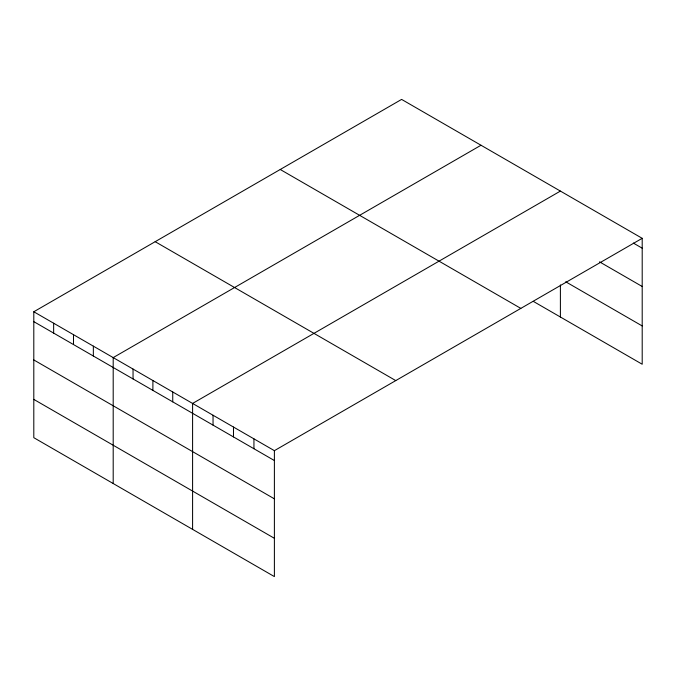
<?xml version="1.0" encoding="UTF-8"?>
<svg xmlns="http://www.w3.org/2000/svg" width="676" height="676" viewBox="0 0 676 676"><rect width="100%" height="100%" fill="white"/><g stroke="black" fill="none" stroke-linecap="round" stroke-linejoin="round"><path stroke-width="1.01" d="M642.2 238.315L401.612 99.406L33.8 311.763L33.8 437.685L274.388 576.594L274.388 450.664L642.2 238.315L642.2 364.237L533.33 301.386M481.008 145.247L113.196 357.604L113.196 483.526M560.396 191.088L192.592 403.437L192.592 529.367M633.311 243.056L642.2 248.193M599.519 261.849L642.2 286.489M565.736 281.791L642.2 325.942M280.236 169.49L520.824 308.391M155.176 241.687L395.764 380.588M33.8 311.763L274.388 450.664M33.8 321.641L274.388 460.542M33.8 359.936L274.388 498.837M33.8 399.389L274.388 538.299M560.396 284.926L560.396 317.01M253.939 438.859L253.939 448.737M233.49 427.055L233.49 436.933M213.041 415.25L213.041 425.12M172.743 391.979L172.743 401.857M152.894 380.52L152.894 390.398M133.045 369.062L133.045 378.94M93.347 346.146L93.347 356.015M73.498 334.679L73.498 344.557M53.649 323.221L53.649 333.099"/></g></svg>
